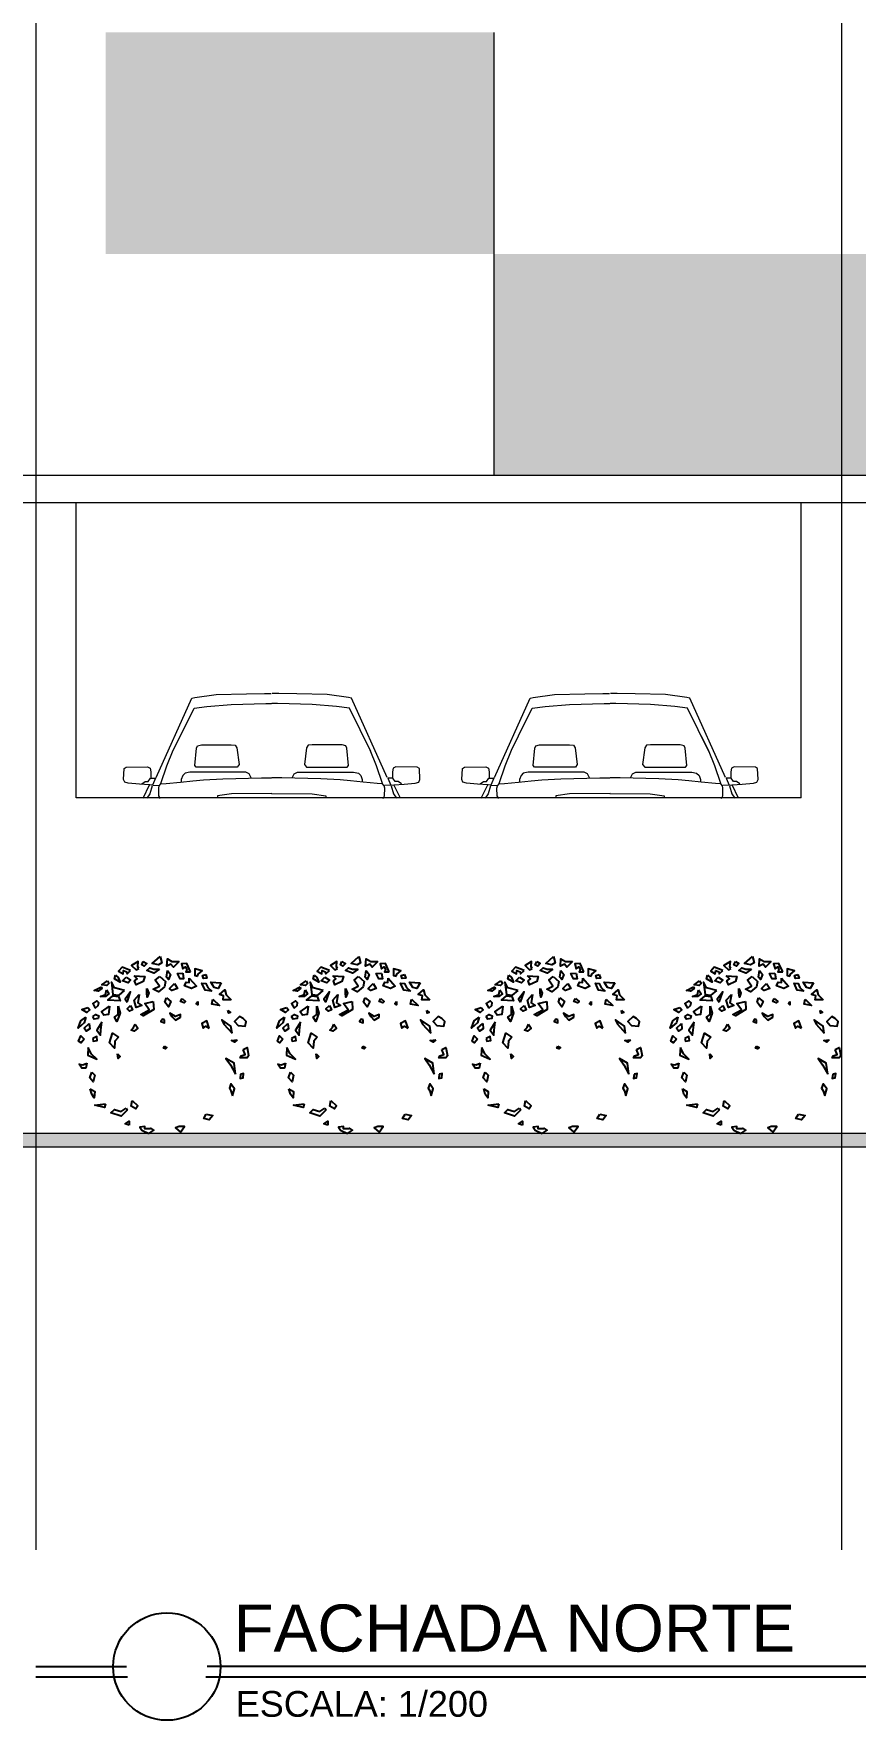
# Model space of a CAD drawing. Header units: millimetres. Extents: x 485872 to 486142, y -52344 to -52207.
# Drawn here: x 486004.09 to 486010.21, y -52343.65 to -52331.09 of the extents above; entities that cross this region are included whole.
import ezdxf

# ---------------------------------------------------------------- set-up
doc = ezdxf.new("R2010")
doc.units = ezdxf.units.MM
doc.header["$LTSCALE"] = 15
doc.linetypes.add('DASHDOTX2', pattern=[50.8, 25.4, -12.7, 0, -12.7])
doc.styles.add('ATTR', font='romans.shx', dxfattribs={"width": 0.8, "height": 0.7})
doc.styles.add('SANSSERIF', font='sas_____.pfb')

# ---------------------------------------------------------------- blocks, each defined once
blk = doc.blocks.new('A$C1FC02FEC')
at = {"color": 72}
for points in [[(0.2429, 0.6751), (0.2587, 0.71), (0.2806, 0.7089), (0.2748, 0.6879), (0.2638, 0.6959), (0.2587, 0.6832), (0.2629, 0.676)], [(0.2908, 0.7186), (0.314, 0.6943), (0.3245, 0.7078), (0.3414, 0.6997), (0.3393, 0.7294), (0.3203, 0.7186)], [(0.3695, 0.7393), (0.3625, 0.7132), (0.3772, 0.7051), (0.4025, 0.7105)], [(0.4404, 0.7186), (0.4257, 0.7105), (0.4362, 0.6997), (0.4468, 0.7051)], [(0.4594, 0.6889), (0.4636, 0.697), (0.4615, 0.7186), (0.4889, 0.7024), (0.4699, 0.6835)], [(0.1789, 0.6646), (0.1742, 0.6484), (0.1893, 0.6482), (0.193, 0.6595)], [(0.2134, 0.657), (0.2106, 0.6657), (0.1938, 0.6795), (0.2247, 0.6874), (0.2246, 0.6606)], [(0.2478, 0.6494), (0.2184, 0.6162), (0.2382, 0.6053), (0.2686, 0.6167), (0.2616, 0.6326), (0.2484, 0.6309)], [(0.2754, 0.6694), (0.2716, 0.6464), (0.2867, 0.6462), (0.2973, 0.6684)], [(0.3393, 0.6808), (0.3266, 0.6646), (0.3351, 0.643), (0.3435, 0.6538)], [(0.3709, 0.6565), (0.3477, 0.6349), (0.3519, 0.6133), (0.3772, 0.5917), (0.3983, 0.6025), (0.373, 0.616), (0.3899, 0.6403)], [(0.373, 0.6862), (0.3962, 0.67), (0.4257, 0.6808), (0.413, 0.6916), (0.3962, 0.6862)], [(0.4784, 0.6592), (0.4341, 0.6565), (0.4404, 0.6349), (0.4699, 0.6214), (0.4763, 0.6376), (0.4657, 0.6457)], [(0.4931, 0.6808), (0.5289, 0.6943), (0.5437, 0.6781), (0.5247, 0.6673), (0.5226, 0.6808), (0.51, 0.6754), (0.5079, 0.6673)], [(0.5121, 0.6538), (0.4931, 0.6403), (0.5037, 0.6295), (0.5268, 0.6376)], [(0.5563, 0.6619), (0.5458, 0.6511), (0.5374, 0.6322), (0.5605, 0.6457)], [(0.5901, 0.6376), (0.5837, 0.6268), (0.5922, 0.6187), (0.6132, 0.6214)], [(0.0731, 0.5588), (0.1067, 0.558), (0.1046, 0.575), (0.1223, 0.5812), (0.0998, 0.6007), (0.094, 0.5796)], [(0.1141, 0.629), (0.1276, 0.6056), (0.1438, 0.6103), (0.1578, 0.632)], [(0.1542, 0.594), (0.182, 0.5989), (0.1952, 0.6274), (0.1787, 0.6261), (0.1706, 0.6104)], [(0.2782, 0.5646), (0.2634, 0.5511), (0.2697, 0.5457), (0.2845, 0.5511)], [(0.3098, 0.6268), (0.2971, 0.6052), (0.3203, 0.5971), (0.3309, 0.6052)], [(0.3435, 0.5673), (0.3245, 0.5511), (0.3351, 0.5295), (0.3498, 0.5484)], [(0.4257, 0.6052), (0.4173, 0.5862), (0.4236, 0.57), (0.4257, 0.5862)], [(0.4573, 0.5808), (0.4636, 0.5457), (0.4468, 0.5349), (0.4699, 0.5268), (0.4784, 0.5565)], [(0.5079, 0.5484), (0.4931, 0.5917), (0.5163, 0.5619)], [(0.5184, 0.5971), (0.5605, 0.6079), (0.5732, 0.6322), (0.5669, 0.5808), (0.5416, 0.5781)], [(0.5437, 0.5727), (0.5374, 0.5538), (0.5879, 0.5565), (0.5669, 0.5754)], [(0.5943, 0.5998), (0.5837, 0.5835), (0.5985, 0.5727), (0.6196, 0.5727), (0.5985, 0.5808)], [(0.6153, 0.6133), (0.6132, 0.6052), (0.628, 0.5944), (0.6448, 0.5971)], [(0.0864, 0.5133), (0.0759, 0.5052), (0.0843, 0.5025)], [(0.1496, 0.5619), (0.1222, 0.5349), (0.1538, 0.5403)], [(0.2128, 0.5511), (0.2128, 0.5376), (0.2192, 0.543)], [(0.3203, 0.489), (0.3056, 0.4728), (0.2845, 0.4863), (0.2845, 0.4971), (0.3056, 0.489), (0.3287, 0.5025)], [(0.3983, 0.5511), (0.3962, 0.5187), (0.4404, 0.4917), (0.451, 0.4971), (0.4151, 0.516), (0.4341, 0.543)], [(0.4931, 0.5349), (0.4847, 0.516), (0.4973, 0.5106), (0.5079, 0.5214)], [(0.5458, 0.5322), (0.5374, 0.5025), (0.55, 0.4674), (0.5605, 0.4863), (0.5458, 0.4971)], [(0.5816, 0.5322), (0.5858, 0.4971), (0.6048, 0.4944), (0.6153, 0.5079)], [(0.6406, 0.5241), (0.628, 0.5349), (0.6259, 0.5457), (0.6343, 0.5538), (0.6512, 0.543)], [(0.6512, 0.489), (0.6385, 0.4971), (0.6259, 0.4917), (0.628, 0.4809), (0.6448, 0.4782)], [(0.6722, 0.5268), (0.6638, 0.516), (0.6765, 0.5052), (0.6975, 0.5187)], [(0.0232, 0.4809), (0.0379, 0.489), (0.059, 0.4674), (0.0443, 0.4512), (0.0148, 0.4485), (0.0105, 0.4674)], [(0.0695, 0.4187), (0.0738, 0.4485), (0.1117, 0.4755), (0.1033, 0.4566)], [(0.1644, 0.4404), (0.1749, 0.4701), (0.196, 0.4593), (0.1897, 0.4404), (0.1791, 0.4485)], [(0.3519, 0.4755), (0.3604, 0.4782), (0.3667, 0.4674), (0.3519, 0.462)], [(0.4741, 0.4566), (0.4636, 0.4404), (0.4784, 0.4269), (0.491, 0.4323), (0.4805, 0.4431)], [(0.6132, 0.4647), (0.6343, 0.4323), (0.6196, 0.4106), (0.6174, 0.4323)], [(0.6659, 0.4593), (0.6638, 0.4377), (0.6786, 0.4269), (0.687, 0.4404)], [(0.6807, 0.4863), (0.687, 0.462), (0.7123, 0.4404), (0.7017, 0.4701)], [(0.0232, 0.3512), (0.0063, 0.3593), (0, 0.3242), (0.0063, 0.3161), (0.0358, 0.3161), (0.0316, 0.3242), (0.0148, 0.3296)], [(0.0485, 0.3917), (0.059, 0.3809), (0.0716, 0.389)], [(0.3519, 0.3647), (0.3414, 0.3593), (0.3477, 0.3539), (0.3561, 0.3566)], [(0.5437, 0.4025), (0.5584, 0.3863), (0.5605, 0.3566), (0.5816, 0.3782), (0.569, 0.4187)], [(0.6512, 0.3971), (0.6491, 0.3863), (0.6322, 0.389), (0.6343, 0.4052)], [(0.6701, 0.3593), (0.6722, 0.3269), (0.6343, 0.3107), (0.6575, 0.3323)], [(0.687, 0.3944), (0.6996, 0.3782), (0.7102, 0.3863), (0.7017, 0.4079)], [(0.0548, 0.2485), (0.0611, 0.2945), (0.0948, 0.3134), (0.0759, 0.2864)], [(0.5479, 0.3323), (0.5374, 0.3215), (0.5458, 0.3134)], [(0.6765, 0.2945), (0.6807, 0.2729), (0.6975, 0.2729), (0.7081, 0.2891), (0.6933, 0.2864)], [(0.0337, 0.2485), (0.0358, 0.2296), (0.0232, 0.2323), (0.0211, 0.2512)], [(0.6554, 0.2567), (0.6427, 0.2431), (0.6491, 0.2161), (0.6638, 0.2323)], [(0.0674, 0.1567), (0.059, 0.1864), (0.0738, 0.208), (0.0801, 0.1891), (0.0738, 0.1783)], [(0.6617, 0.1864), (0.6427, 0.1756), (0.6448, 0.1486), (0.6554, 0.1648)], [(0.177, 0.081), (0.1496, 0.0756), (0.1644, 0.0567), (0.1876, 0.0621)], [(0.4868, 0.1378), (0.4636, 0.1162), (0.472, 0.1027), (0.491, 0.1135)], [(0.5121, 0.1054), (0.5079, 0.0973), (0.5332, 0.0729), (0.5753, 0.0865), (0.5605, 0.1), (0.5332, 0.0919)], [(0.5985, 0.1243), (0.6027, 0.1081), (0.6427, 0.1189)], [(0.2845, 0.0054), (0.2676, 0.0297), (0.2908, 0.0297), (0.3056, 0.0243)], [(0.4173, 0), (0.3962, 0.0135), (0.4088, 0.0216), (0.413, 0.0189), (0.4341, 0.0189), (0.4341, 0.0297), (0.4552, 0.027), (0.4468, 0.0135)], [(0.4994, 0.0351), (0.5163, 0.0405), (0.4994, 0.0513)]]:
    blk.add_lwpolyline(points, close=True, dxfattribs=at)
at = {"color": 72, "style": 'ATTR', "width": 0.8, "flags": 9}
blk.add_attdef('ESTCODE', (0.3561, 0.3566), '', height=0.00445, dxfattribs=at)
blk = doc.blocks.new('Carffs')
at = {"linetype": 'ByBlock', "lineweight": 9}
for p, q in [((296594, -79319), (296905, -78627)), ((296905, -78627), (296931, -78621)), ((296925, -78714), (297036, -78700)), ((296931, -78621), (297118, -78595)), ((297036, -78700), (297249, -78682)), ((297118, -78595), (297384, -78588)), ((297249, -78682), (297553, -78672)), ((297384, -78588), (297541, -78585)), ((297541, -78585), (297599, -78585)), ((297553, -78672), (297602, -78672)), ((297654, -78672), (297604, -78672)), ((297666, -78585), (297607, -78585)), ((297958, -78682), (297654, -78672)), ((297823, -78588), (297666, -78585)), ((298089, -78595), (297823, -78588)), ((298171, -78700), (297958, -78682)), ((298276, -78621), (298089, -78595)), ((298282, -78714), (298171, -78700)), ((298302, -78627), (298276, -78621)), ((298613, -79319), (298302, -78627)), ((296738, -79092), (296925, -78714)), ((298402, -78956), (298282, -78714)), ((296742, -79082), (296805, -78956)), ((298465, -79082), (298402, -78956)), ((296688, -79217), (296742, -79082)), ((296933, -79216), (296947, -79062)), ((296947, -79062), (296956, -79043)), ((296956, -79043), (296989, -79035)), ((296989, -79035), (297249, -79035)), ((297249, -79035), (297284, -79038)), ((297284, -79038), (297299, -79060)), ((297299, -79060), (297318, -79206)), ((297907, -79060), (297889, -79206)), ((297923, -79038), (297907, -79060)), ((297957, -79035), (297923, -79038)), ((298218, -79035), (297957, -79035)), ((298251, -79043), (298218, -79035)), ((298260, -79062), (298251, -79043)), ((298274, -79216), (298260, -79062)), ((298519, -79217), (298465, -79082)), ((296309, -79337), (296313, -79241)), ((296313, -79241), (296332, -79228)), ((296332, -79228), (296519, -79227)), ((296519, -79227), (296541, -79239)), ((296541, -79239), (296548, -79269)), ((296548, -79269), (296547, -79324)), ((296634, -79372), (296688, -79217)), ((296846, -79283), (296825, -79303)), ((296889, -79274), (296846, -79283)), ((297377, -79274), (296889, -79274)), ((296944, -79230), (296933, -79216)), ((297300, -79230), (296944, -79230)), ((297318, -79206), (297300, -79230)), ((297407, -79288), (297377, -79274)), ((297424, -79323), (297407, -79288)), ((297782, -79323), (297800, -79288)), ((297800, -79288), (297829, -79274)), ((297829, -79274), (298318, -79274)), ((297889, -79206), (297906, -79230)), ((297906, -79230), (298263, -79230)), ((298263, -79230), (298274, -79216)), ((298318, -79274), (298361, -79283)), ((298361, -79283), (298381, -79303)), ((298573, -79372), (298519, -79217)), ((298666, -79239), (298659, -79269)), ((298659, -79269), (298660, -79324)), ((298688, -79227), (298666, -79239)), ((298875, -79228), (298688, -79227)), ((298893, -79241), (298875, -79228)), ((298898, -79337), (298893, -79241)), ((296319, -79359), (296309, -79337)), ((296349, -79370), (296319, -79359)), ((296447, -79377), (296349, -79370)), ((296535, -79383), (296447, -79377)), ((296469, -79376), (296497, -79355)), ((296479, -79499), (296535, -79383)), ((296497, -79355), (296525, -79355)), ((296525, -79355), (296545, -79326)), ((296563, -79386), (296537, -79384)), ((296560, -79393), (296538, -79463)), ((296547, -79324), (296588, -79324)), ((296588, -79324), (296563, -79386)), ((296566, -79387), (296618, -79388)), ((296616, -79414), (296620, -79392)), ((296618, -79479), (296616, -79414)), ((296620, -79392), (296635, -79375)), ((296635, -79375), (296681, -79372)), ((296681, -79372), (296805, -79359)), ((296805, -79359), (296914, -79350)), ((296825, -79303), (296813, -79336)), ((296813, -79336), (296813, -79353)), ((296914, -79350), (297006, -79341)), ((297006, -79341), (297175, -79331)), ((297175, -79331), (297514, -79323)), ((297514, -79323), (297601, -79323)), ((297692, -79323), (297605, -79323)), ((298032, -79331), (297692, -79323)), ((298200, -79341), (298032, -79331)), ((298293, -79350), (298200, -79341)), ((298402, -79359), (298293, -79350)), ((298381, -79303), (298394, -79336)), ((298394, -79336), (298394, -79353)), ((298526, -79372), (298402, -79359)), ((298572, -79375), (298526, -79372)), ((298587, -79392), (298572, -79375)), ((298591, -79414), (298587, -79392)), ((298641, -79387), (298589, -79388)), ((298589, -79479), (298591, -79414)), ((298660, -79324), (298618, -79324)), ((298618, -79324), (298644, -79386)), ((298644, -79386), (298669, -79384)), ((298647, -79393), (298669, -79463)), ((298682, -79355), (298662, -79326)), ((298671, -79383), (298760, -79377)), ((298728, -79499), (298671, -79383)), ((298710, -79355), (298682, -79355)), ((298738, -79376), (298710, -79355)), ((298760, -79377), (298858, -79370)), ((298858, -79370), (298888, -79359)), ((298888, -79359), (298898, -79337)), ((296538, -79463), (296512, -79499)), ((296630, -79502), (296618, -79479)), ((297251, -79463), (297130, -79479)), ((297604, -79460), (297251, -79463)), ((297603, -79460), (297956, -79463)), ((297956, -79463), (298076, -79479)), ((298576, -79502), (298589, -79479)), ((298669, -79463), (298695, -79499))]:
    blk.add_line(p, q, dxfattribs=at)
at = {"linetype": 'Continuous', "lineweight": 13}
for points in [[(297131, -79479), (297127, -79499)], [(298076, -79479), (298080, -79499)]]:
    blk.add_lwpolyline(points, dxfattribs=at)
blk = doc.blocks.new('01')
at = {"color": 1, "lineweight": -3}
for p, q in [((759112, -50321), (759788, -50321)), ((769811, -50321), (760388, -50321)), ((759796, -50401), (759112, -50401)), ((769811, -50401), (760379, -50401))]:
    blk.add_line(p, q, dxfattribs=at)
blk.add_circle((760088, -50321), 400, dxfattribs=at)

msp = doc.modelspace()

# ---------------------------------------------------------------- hatches: boundary and pattern name
at = {"linetype": 'Continuous', "lineweight": 13}
h = msp.add_hatch(dxfattribs=at)
h.set_pattern_fill('ANGLE', color=143, scale=0.001)
h.set_pattern_definition([(0, (485507.6611254, -52319.23664), (0, 0.006985), [0.00508, -0.001905]), (90, (485507.6611254, -52319.23664), (-0.006985, 4e-19), [0.00508, -0.001905])])
h.paths.add_polyline_path([(486007.516, -52331.077), (486004.626, -52331.077), (486004.626, -52332.727), (486007.516, -52332.727)])
h.paths.add_polyline_path([(486010.406, -52332.727), (486007.516, -52332.727), (486007.516, -52334.377), (486010.406, -52334.377)])
h = msp.add_hatch(color=256, dxfattribs=at)
h.dxf.hatch_style = 1
h.paths.add_polyline_path([(486043.58, -52339.277), (485994.971, -52339.277), (485994.971, -52339.377), (486043.58, -52339.377)])

# ---------------------------------------------------------------- linework, layer by layer
at = {"color": 6, "linetype": 'DASHDOTX2', "lineweight": 13}
for p, q in [((486004.106, -52330.877), (486004.106, -52342.377)), ((486010.106, -52330.877), (486010.106, -52342.377))]:
    msp.add_line(p, q, dxfattribs=at)
at = {"linetype": 'Continuous', "lineweight": 13}
for p, q in [((486004.406, -52336.777), (486004.406, -52334.577)), ((486009.806, -52336.777), (486009.806, -52334.577)), ((486009.806, -52336.777), (486004.406, -52336.777))]:
    msp.add_line(p, q, dxfattribs=at)
at = {"color": 143, "linetype": 'Continuous', "lineweight": 13}
msp.add_lwpolyline([(486007.516, -52331.077), (486007.516, -52334.377)], dxfattribs=at)
at = {"linetype": 'Continuous', "lineweight": 9}
msp.add_lwpolyline([(486016.186, -52334.377), (486003.806, -52334.377), (486003.806, -52334.577), (486016.186, -52334.577)], close=True, dxfattribs=at)
at = {"linetype": 'Continuous', "lineweight": 13}
msp.add_lwpolyline([(486043.58, -52339.277), (485994.971, -52339.277), (485994.971, -52339.377), (486043.58, -52339.377)], close=True, dxfattribs=at)

# ---------------------------------------------------------------- block references
for name, p, xscale, yscale, zscale in [('Carffs', (486259.457, -52269.036), -0.0008521210105234464, 0.0008521210105234464, 0.0008521210105234464), ('Carffs', (486261.976, -52269.036), -0.0008521210105234464, 0.0008521210105234464, 0.0008521210105234464), ('01', (485244.994, -52292.926), 0.001, 0.001, 0.001)]:
    msp.add_blockref(name, p, dxfattribs=dict(at, xscale=xscale, yscale=yscale, zscale=zscale))
at = {"color": 4, "xscale": -1.782512285651406, "yscale": 1.782512285578938, "zscale": 1.782512285575677}
for p in [(486005.691, -52339.277), (486007.171, -52339.277), (486008.621, -52339.277), (486010.101, -52339.277)]:
    msp.add_blockref('A$C1FC02FEC', p, dxfattribs=at)

# ---------------------------------------------------------------- texts
at = {"color": 3, "lineweight": -3, "style": 'SANSSERIF'}
for s, height, p in [('FACHADA NORTE', 0.35, (486005.578, -52343.135)), ('ESCALA: 1/200', 0.192, (486005.595, -52343.621))]:
    msp.add_text(s, height=height, dxfattribs=at).set_placement(p)

doc.saveas('drawing.dxf')
